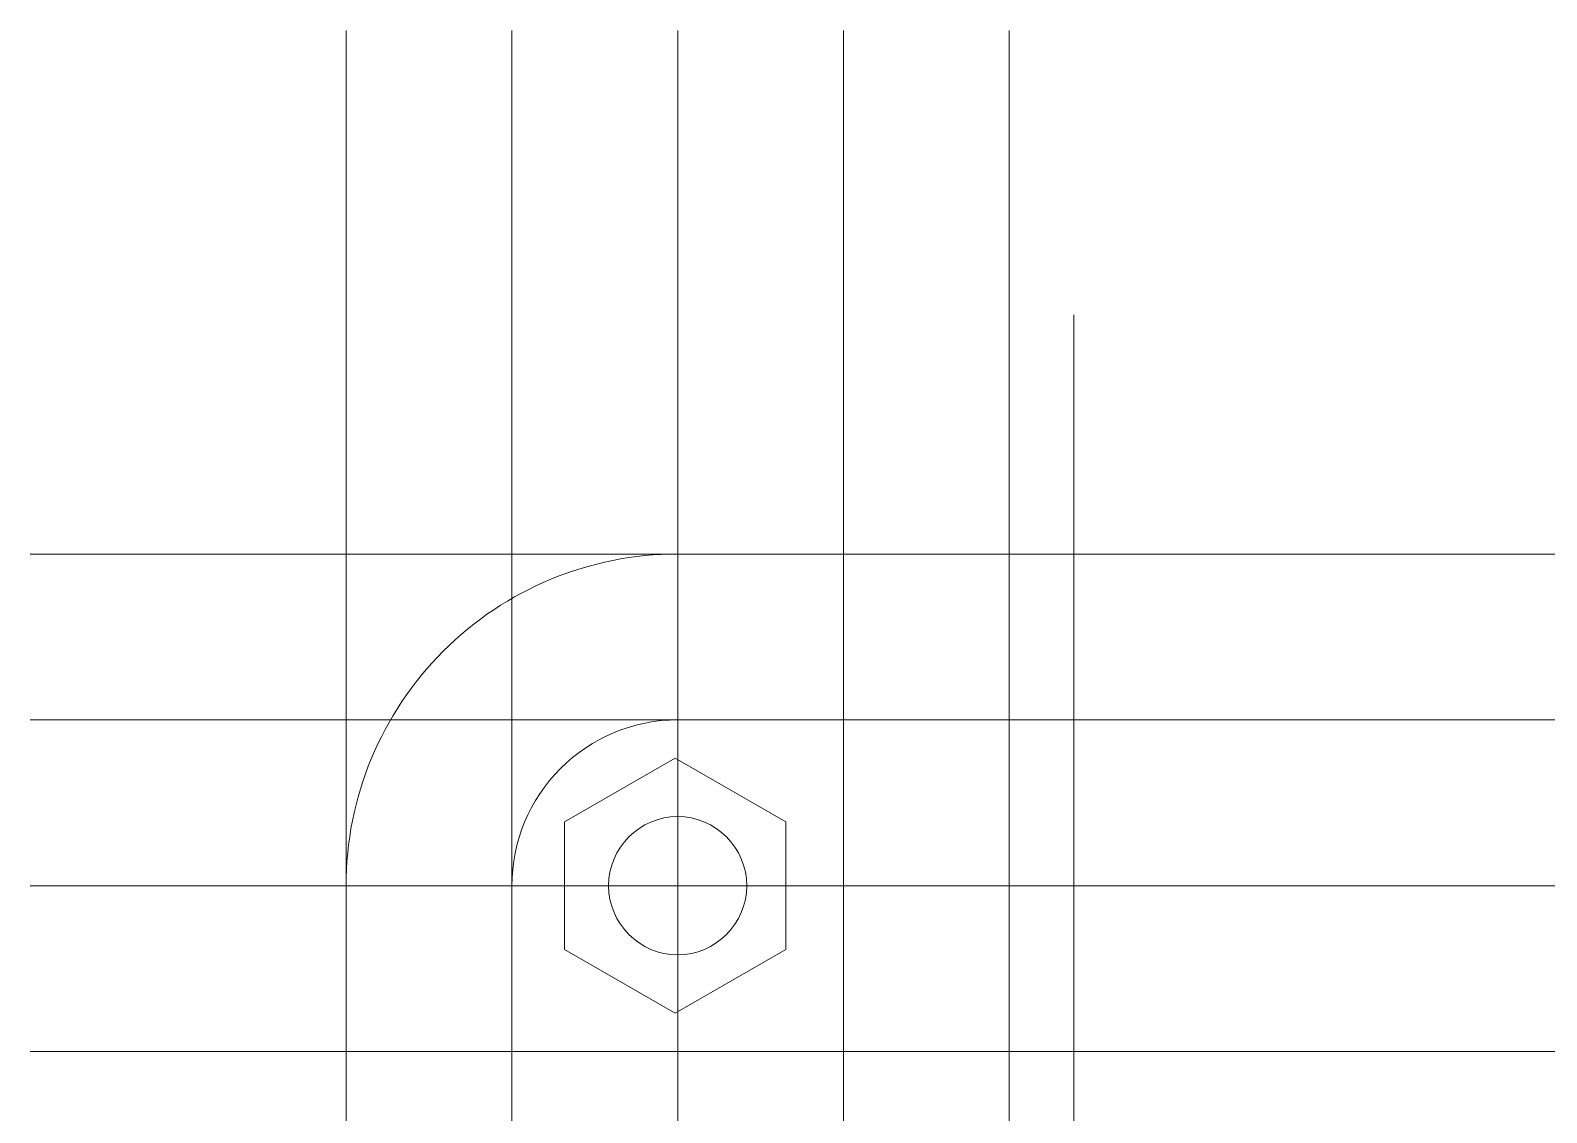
# Model space of a CAD drawing. Header units: millimetres. Extents: x 24 to 200, y 24 to 188.
# Drawn here: x 33.64 to 61.08, y 167.59 to 187.17 of the extents above; entities that cross this region are included whole.
import ezdxf

# ---------------------------------------------------------------- set-up
doc = ezdxf.new("R2010")
doc.units = ezdxf.units.MM
for name, color, linetype in [('0_底面', 51, 'Continuous'), ('1_PCB下', 5, 'Continuous'), ('2_Plate下', 3, 'Continuous'), ('3_SwitchPlate', 6, 'Continuous'), ('4_天板下', 40, 'Continuous'), ('5_左天板', 1, 'Continuous'), ('6_右天板', 230, 'Continuous')]:
    doc.layers.add(name, color=color, linetype=linetype)
doc.layers.add('補助線', color=4, linetype='Continuous', lineweight=5, transparency=0.5)

msp = doc.modelspace()

# ---------------------------------------------------------------- linework, layer by layer
at = {"layer": '0_底面', "lineweight": 5, "transparency": 33554687}
msp.add_lwpolyline([(173.699, 177.7), (45.354, 177.7, 0.414214), (39.354, 171.7), (39.354, 45.35, 0.414214), (45.354, 39.35), (173.699, 39.35, 0.414214), (179.699, 45.35), (179.699, 171.7, 0.414214)], format="xyb", close=True, dxfattribs=at)
msp.add_lwpolyline([(43.309, 170.545), (45.309, 169.391), (47.309, 170.545), (47.309, 172.855), (45.309, 174.009), (43.309, 172.855)], close=True, dxfattribs=at)
msp.add_circle((45.354, 171.7), 1.25, dxfattribs=at)
at = {"layer": '1_PCB下', "lineweight": 5, "transparency": 33554687}
msp.add_lwpolyline([(173.699, 177.7), (45.354, 177.7, 0.414214), (39.354, 171.7), (39.354, 45.35, 0.414214), (45.354, 39.35), (173.699, 39.35, 0.414214), (179.699, 45.35), (179.699, 171.7, 0.414214)], format="xyb", close=True, dxfattribs=at)
msp.add_lwpolyline([(170.699, 168.7), (48.354, 168.7), (48.354, 48.35), (170.699, 48.35), (170.699, 146.067), (170.699, 166.345)], close=True, dxfattribs=at)
msp.add_circle((45.354, 171.7), 1.25, dxfattribs=at)
at = {"layer": '2_Plate下', "lineweight": 5, "transparency": 33554687}
msp.add_lwpolyline([(39.354, 171.7), (39.354, 45.35, 0.414214), (45.354, 39.35), (173.699, 39.35, 0.414214), (179.699, 45.35), (179.699, 146.067), (170.699, 146.067), (170.699, 48.35), (48.354, 48.35), (48.354, 168.7), (87.058, 168.7), (87.058, 177.7), (45.354, 177.7, 0.414214)], format="xyb", close=True, dxfattribs=at)
msp.add_circle((45.354, 171.7), 1.25, dxfattribs=at)
at = {"layer": '3_SwitchPlate', "lineweight": 5, "transparency": 33554687}
msp.add_lwpolyline([(111.743, 148.569), (87.058, 148.569), (87.058, 177.7), (45.354, 177.7, 0.414214), (39.354, 171.7), (39.354, 45.35, 0.414214), (45.354, 39.35), (173.699, 39.35, 0.414214), (179.699, 45.35), (179.699, 146.067), (117.037, 146.067), (117.037, 166.345), (179.699, 166.345), (179.699, 171.7, 0.414214), (173.699, 177.7), (111.743, 177.7)], format="xyb", close=True, dxfattribs=at)
msp.add_circle((45.354, 171.7), 1.25, dxfattribs=at)
at = {"layer": '4_天板下', "lineweight": 5, "transparency": 33554687}
msp.add_line((48.354, 168.7), (48.354, 174.7), dxfattribs=at)
msp.add_lwpolyline([(48.354, 168.7), (48.354, 48.35), (42.354, 48.35), (42.354, 171.7, -0.414214), (45.354, 174.7), (48.354, 174.7)], format="xyb", close=True, dxfattribs=at)
msp.add_lwpolyline([(87.058, 174.7), (48.354, 174.7), (48.354, 168.7), (87.058, 168.7)], close=True, dxfattribs=at)
msp.add_circle((45.354, 171.7), 1.25, dxfattribs=at)
at = {"layer": '5_左天板', "lineweight": 5, "transparency": 33554687}
msp.add_lwpolyline([(173.699, 177.7), (45.354, 177.7, 0.414214), (39.354, 171.7), (39.354, 45.35, 0.414214), (45.354, 39.35), (173.699, 39.35, 0.414214), (179.699, 45.35), (179.699, 171.7, 0.414214)], format="xyb", close=True, dxfattribs=at)
msp.add_circle((45.354, 171.7), 1.25, dxfattribs=at)
at = {"layer": '6_右天板', "lineweight": 5, "transparency": 33554687}
msp.add_lwpolyline([(173.699, 177.7), (45.354, 177.7, 0.414214), (39.354, 171.7), (39.354, 45.35, 0.414214), (45.354, 39.35), (173.699, 39.35, 0.414214), (179.699, 45.35), (179.699, 171.7, 0.414214)], format="xyb", close=True, dxfattribs=at)
msp.add_circle((45.354, 171.7), 1.25, dxfattribs=at)
at = {"layer": '補助線'}
for p, q in [((39.354, 187.173), (39.354, 28.589)), ((42.354, 187.173), (42.354, 28.589)), ((45.354, 187.173), (45.354, 28.589)), ((48.354, 187.173), (48.354, 28.589)), ((51.354, 187.173), (51.354, 28.589)), ((33.641, 177.7), (185.409, 177.7)), ((33.641, 174.7), (185.409, 174.7)), ((33.641, 171.7), (185.409, 171.7)), ((33.641, 168.7), (185.409, 168.7))]:
    msp.add_line(p, q, dxfattribs=at)
at = {"layer": '補助線', "lineweight": 5, "transparency": 33554687}
msp.add_line((52.525, 182.027), (52.525, 33.908), dxfattribs=at)

doc.saveas('drawing.dxf')
